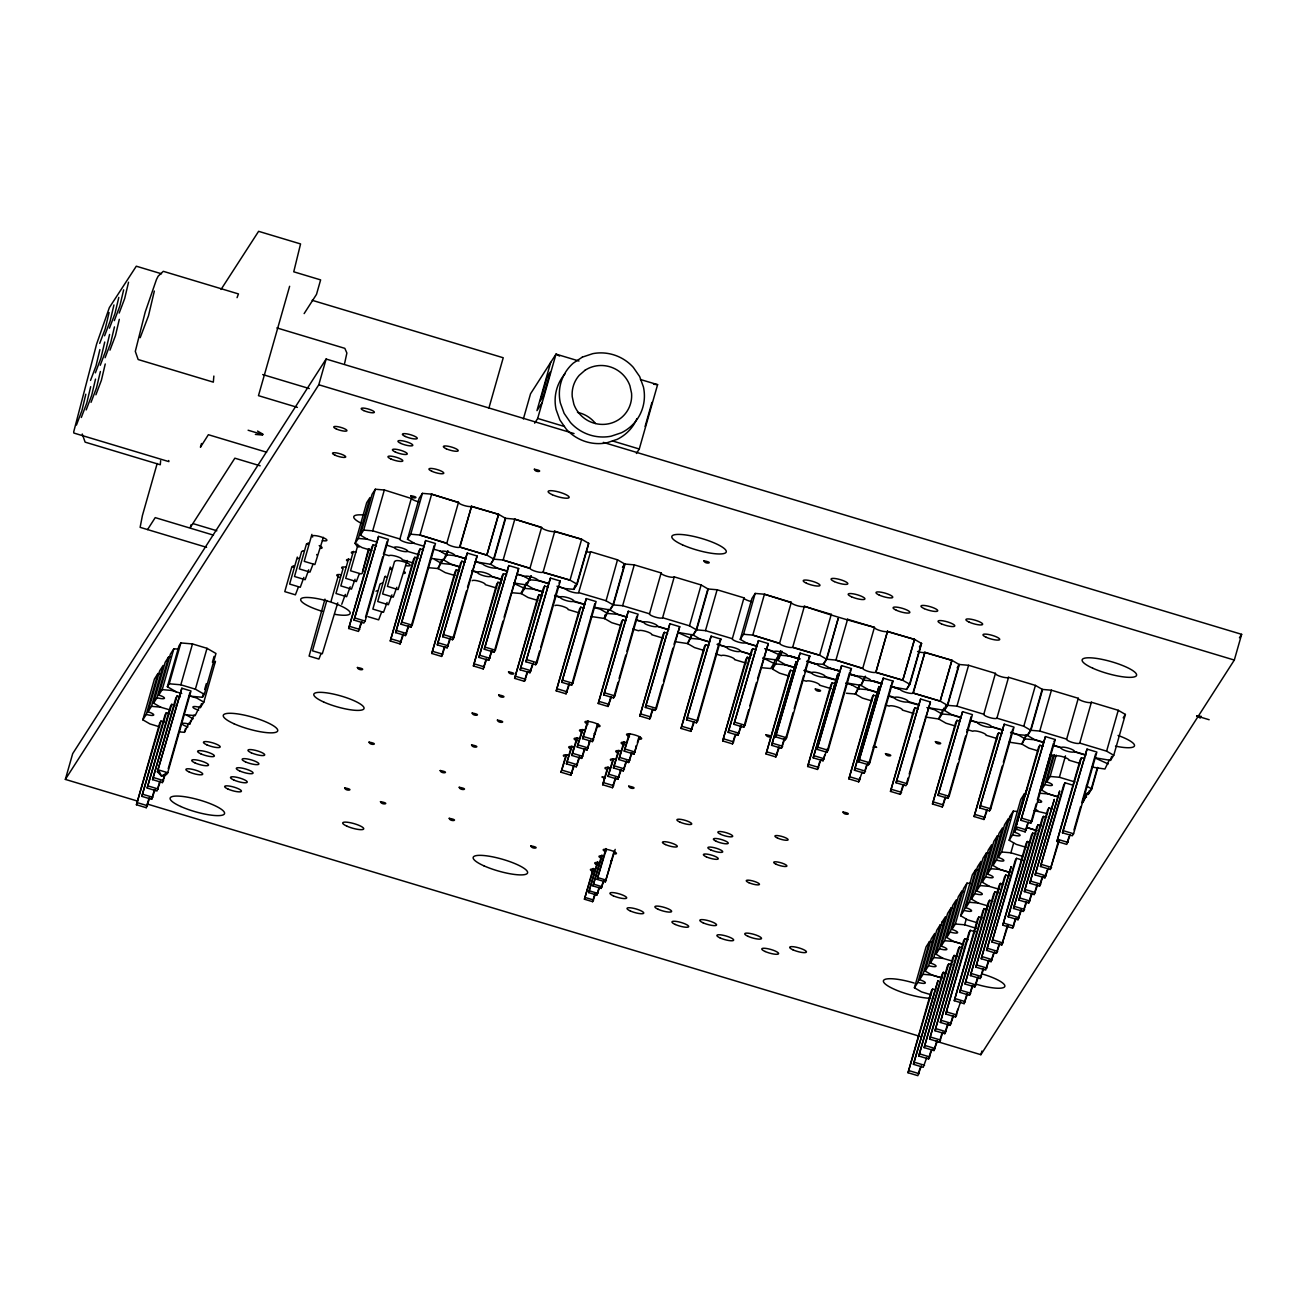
<?xml version="1.0" encoding="UTF-8"?>
<svg xmlns="http://www.w3.org/2000/svg" width="1307" height="1307" viewBox="0 0 1307 1307"><rect width="100%" height="100%" fill="white"/><g stroke="black" fill="none" stroke-linecap="round" stroke-linejoin="round"><path stroke-width="1.5" d="M160.63 460.701L160.287 464.753L85.118 442.142L82.259 434.006M213.858 376.057L213.335 382.15L138.166 359.539L135.307 351.387L145.208 312.079L156.464 279.518L158.147 276.185L163.293 271.317L238.462 293.928L237.057 297.653M337.761 602.87L322.306 653.761L312.487 650.804L326.832 600.452M344.64 363.33L346.878 353.037L344.836 348.348L276.855 327.91M362.137 573.479L368.525 548.679M137.578 801.109L65.35 779.397L72.686 753.649L326.129 359.033L574.051 433.581M157.183 463.495L142.398 515.595L140.127 527.342L206.571 547.323M201.49 443.514L200.428 447.255L208.368 434.708L266.612 452.222M191.116 524.63L190.283 527.571L234.852 458.185L260.142 465.798M159.65 726.855L149.946 723.931L142.822 719.814L154.455 678.97L157.935 673.546A6.862 1.503 15.9 0 0 159.666 674.004M142.822 719.814L146.302 714.406L157.935 673.546M148.001 711.76L159.634 670.899L163.114 665.475L151.481 706.335L148.001 711.76A6.862 1.503 15.9 0 1 153.703 715.043A6.862 1.503 15.9 0 1 146.302 714.406M170.433 710.06L160.679 707.218L153.556 703.101L165.188 662.257L168.668 656.833A6.862 1.503 15.9 0 0 170.4 657.29M153.556 703.101L157.036 697.693L168.668 656.833M157.036 697.693A6.862 1.503 15.9 0 0 164.437 698.33A6.862 1.503 15.9 0 0 158.735 695.046L170.367 654.186L173.847 648.762L177.556 649.089M158.735 695.046L162.215 689.622L173.847 648.762M176.298 691.877L167.361 686.714L178.994 645.87L180.872 642.93L192.488 643.943L207.012 648.321L215.965 653.484L204.317 694.344L202.438 697.268L190.822 696.255M167.361 686.714L169.24 683.79L180.872 642.93M149.75 797.956L146.253 807.71L136.434 804.753L159.699 723.049L160.973 721.056L164.257 722.052M136.434 804.753L160.973 721.056M155.141 789.559L151.645 799.312L141.826 796.355L165.09 714.651L166.365 712.674L169.649 713.655M141.826 796.355L166.365 712.674M289.631 286.282L258.476 395.662L297.392 407.376M160.483 781.243L156.987 790.996L147.168 788.039L170.433 706.335L171.707 704.342L174.991 705.339M147.168 788.039L171.707 704.342M165.875 772.845L162.378 782.599L152.56 779.642L175.824 697.938L177.099 695.961L180.382 696.941M152.56 779.642L177.099 695.961M169.24 683.79L180.84 684.803L192.488 643.943M146.253 807.71L149.031 797.989M157.395 771.784L181.853 688.234L191.002 690.978L167.737 772.698L166.544 774.545L161.464 776.048L157.395 771.784L181.853 688.234M151.645 799.312L154.422 789.591M157.543 789.052L159.764 781.276M162.378 782.599L164.6 774.822M168.211 768.712L189.825 692.824M204.317 694.344L195.38 689.181L207.012 648.321M178.879 731.855L184.434 732.328L185.545 728.44M184.434 732.328L189.025 723.016M187.914 726.921A6.862 1.503 15.9 0 1 182.212 723.621A6.862 1.503 15.9 0 1 189.613 724.274L190.724 720.386M189.613 724.274L194.204 714.962M185.904 714.815L195.168 715.615L199.759 706.303M202.438 697.268L203.549 693.38M204.66 689.492L206.31 683.659M212.42 662.257L214.07 656.408M198.648 710.207A6.862 1.503 15.9 0 1 192.946 706.907A6.862 1.503 15.9 0 1 200.347 707.561L201.458 703.672M200.347 707.561L203.827 702.137L215.459 661.277L213.727 663.989M65.35 779.397L318.794 384.764L326.129 359.033M291.902 566.585L284.779 591.63L295.415 594.832L298.453 586.908M297.326 557.076L289.631 584.066L300.283 587.268L303.861 577.416M301.639 551.44L294.5 576.501L305.152 579.704L308.713 569.836M306.491 543.875L299.352 568.921L310.004 572.123L313.026 564.199M311.899 534.367L304.221 561.357L314.873 564.559L323.384 537.357M324.969 599.112L309.089 656.098L318.908 659.055L321.081 653.533M331.112 601.057L338.252 575.995M343.104 568.431L335.964 593.492L346.616 596.695L350.194 586.827M348.528 558.939L340.833 585.912L351.485 589.114L355.063 579.262M355.047 543.532L366.679 502.672L369.946 497.575L358.314 538.435L355.047 543.532L362.17 547.649L371.776 550.525M353.38 551.358L345.702 578.347L356.354 581.55L359.376 573.61M377.168 542.127L367.512 539.334L360.405 535.167L372.054 494.324L375.321 489.226L384.568 490.043L411.444 498.522A6.862 1.503 15.9 0 0 418.877 501.872M357.693 545.722L350.554 570.783L361.206 573.985M345.342 594.407L341.764 604.259M360.405 535.167L363.689 530.087L375.321 489.226M362.594 571.829L369.178 548.695M361.974 621.658L358.494 631.428L348.659 628.471L371.94 546.751L373.214 544.774L376.481 545.754M348.659 628.471L373.214 544.774M354.034 620.106L378.573 536.409L388.408 539.366L365.127 621.086L363.852 623.063L354.034 620.106L378.573 536.409M359.049 629.484L360.699 623.635M365.519 617.231L382.706 556.913M383.801 553.024L387.133 541.359M379.994 584.033L372.854 609.095L383.506 612.297L387.084 602.445M384.862 576.469L377.723 601.53L388.375 604.733L391.953 594.865M390.27 566.977L382.592 593.95L393.227 597.152L396.805 587.3M394.583 561.324L387.444 586.386L398.096 589.588L407.163 560.458M381.677 611.937L378.654 619.861L368.002 616.659M414.629 543.418L407.49 539.301L419.122 498.441L422.406 493.36L431.653 494.16L458.528 502.656A6.862 1.503 15.9 0 0 464.23 505.531A6.862 1.503 15.9 0 0 471.19 506.463L498.506 514.272L505.629 518.389L493.997 559.233L490.648 564.314L475.715 561.781M407.49 539.301L410.757 534.204L422.406 493.36M458.528 502.247L446.831 543.189L419.955 535.102L431.653 494.16M403.602 634.173L400.105 643.943L390.27 640.985L413.551 559.265L414.825 557.288L418.093 558.269M390.27 640.985L414.825 557.288M408.96 625.808L405.464 635.578L395.645 632.621L418.91 550.917L420.184 548.924L423.468 549.92M395.645 632.621L420.184 548.924M401.102 624.24L425.657 540.543L435.492 543.5L412.211 625.203L410.937 627.197L401.102 624.24L425.657 540.543M400.105 643.943L402.883 634.205M405.464 635.578L408.241 625.857M410.937 627.197L434.218 545.476M454.885 575.521L445.295 572.646L437.878 568.431L442.256 559.461M429.023 567.744L438.27 568.561L442.534 559.543M460.276 567.124L450.637 564.33L441.439 563.431L442.648 559.576M443.416 560.18L447.631 551.097M446.52 554.985L448.056 550.966M488.9 408.078L503.228 357.759L312.161 300.3M487.054 555.23L459.933 547.127L471.566 506.266L459.541 547.323A6.862 1.503 15.9 0 1 452.581 546.391A6.862 1.503 15.9 0 1 446.88 543.516L420.021 535.02L410.757 534.204M445.099 646.655L441.603 656.424L431.784 653.467L455.048 571.747L456.323 569.77L459.607 570.751M431.784 653.467L456.323 569.77M450.605 638.077L447.125 647.831L437.29 644.89L460.57 563.17L461.845 561.193L465.112 562.173M437.29 644.89L461.845 561.193M442.714 636.754L467.269 553.057L477.104 556.014L453.823 637.718L452.549 639.711L442.714 636.754L467.269 553.057M441.603 656.424L444.38 646.687M447.125 647.831L449.886 638.11M452.549 639.711L466.403 591.074M467.514 587.17L477.104 556.014M523.372 418.959L530.544 393.783L556.014 354.115L578.985 361.026M486.808 555.214L498.686 514.37M493.997 559.233L486.858 555.116L498.506 514.272M490.501 564.314L493.605 559.118L505.237 518.258L514.811 519.173L541.686 527.669A6.862 1.503 15.9 0 0 547.388 530.544A6.862 1.503 15.9 0 0 554.348 531.475L581.664 539.268L588.787 543.385L577.155 584.245L573.887 589.343L564.624 588.526L556.962 586.222M550.704 362.382L536.965 410.627L542.274 402.36M534.661 423.174L537.683 418.452L556.014 354.115L559.543 356.043M514.566 519.157L541.621 527.342L529.988 568.202L503.113 560.115L514.811 519.173M486.71 659.169L483.231 668.923L473.395 665.982L496.676 584.262L497.934 582.285L501.218 583.265M473.395 665.982L497.934 582.285M492.216 650.592L488.736 660.345L478.901 657.388L502.182 575.684L503.456 573.708L506.724 574.688M478.901 657.388L503.456 573.708M484.276 649.252L508.815 565.555L518.65 568.512L495.369 650.216L494.095 652.193L484.276 649.252L508.815 565.555M483.231 668.923L485.992 659.202M488.736 660.345L491.497 650.625M494.095 652.193L502.966 621.07M504.077 617.182L518.65 568.512M537.732 600.436L528.126 597.544L521.003 593.427L525.381 584.458M512.132 592.741L521.395 593.558L524.662 588.46L526.329 582.628M543.238 591.859L533.632 588.967L526.509 584.85L530.887 575.881M513.814 583.004L526.901 584.981L531.279 575.995M570.211 580.243L543.091 572.139L554.789 531.197M527.93 671.553L524.45 681.323L514.615 678.366L537.896 596.662L539.17 594.669L542.438 595.665M514.615 678.366L539.17 594.669M533.436 662.976L529.956 672.746L520.121 669.788L543.402 588.085L544.676 586.091L547.943 587.088M520.121 669.788L544.676 586.091M525.888 661.75L550.427 578.07L560.262 581.027L536.981 662.731L535.707 664.708L525.888 661.75L550.427 578.07M524.45 681.323L527.211 671.602M529.956 672.746L532.178 664.969M535.707 664.708L539.595 651.098M540.706 647.21L557.877 586.892M577.155 584.245L570.015 580.128L581.664 539.268L554.74 531.23M573.887 589.343L574.998 585.438M573.659 589.31L576.763 584.131L588.624 543.287M558.171 586.435L565.898 589.065A6.862 1.503 15.9 0 0 571.6 591.94A6.862 1.503 15.9 0 0 578.56 592.872L590.65 551.734L617.508 559.821L624.648 563.938L613.016 604.798L609.732 609.879L594.734 607.347M569.542 684.067L566.062 693.837L556.227 690.88L579.507 609.176L580.782 607.183L584.049 608.18M556.227 690.88L580.782 607.183M561.732 682.303L586.288 598.606L596.123 601.563L572.842 683.283L571.567 685.26L561.732 682.303L586.288 598.606M566.062 693.837L568.823 684.116M645.086 426.523L651.948 402.393M571.567 685.26L594.848 603.556M636.395 453.48L639.27 449.004L657.601 384.65L640.43 379.504M617.508 559.821L606.072 600.795M591.14 616.496L604.226 618.456L605.337 614.568M621.331 625.579L611.741 622.687L604.602 618.57L605.713 614.682M574.361 765.428L570.865 775.198L561.03 772.241L566.029 754.727M561.03 772.241L566.748 754.694M604.226 618.456L608.605 609.487M604.602 618.57L608.98 609.585M579.753 757.031L576.256 766.801L566.421 763.843L571.42 746.33M566.421 763.843L572.139 746.297M626.837 617.002L617.247 614.11L610.108 609.993L613.391 604.912L625.024 564.052L634.271 564.853L661.146 572.94A6.862 1.503 15.9 0 0 666.848 576.24A6.862 1.503 15.9 0 0 674.249 576.877L701.124 584.964L708.247 589.081L696.615 629.941L693.347 635.022L678.333 632.49M585.144 748.633L581.648 758.403L571.812 755.446L576.812 737.932M571.812 755.446L577.531 737.9M590.535 740.236L587.039 750.006L577.22 747.049L582.203 729.535M577.22 747.049L582.922 729.502M570.865 775.198L573.642 765.461M598.149 724.062L592.43 741.608L582.612 738.651L587.595 721.137M582.612 738.651L588.313 721.105M576.256 766.801L579.034 757.063M613.391 604.912L622.638 605.713L634.271 564.853M581.648 758.403L584.425 748.666M611.545 696.696L608.049 706.466L598.214 703.509L621.495 621.805L622.769 619.812L626.053 620.809M598.214 703.509L622.769 619.812M587.039 750.006L589.261 742.213M603.736 694.932L628.275 611.235L638.11 614.192L614.829 695.912L613.555 697.889L603.736 694.932L628.275 611.235M592.43 741.608L597.43 724.094M608.049 706.466L610.826 696.745M613.555 697.889L617.999 682.319M619.093 678.431L625.759 655.085M626.854 651.196L636.836 616.185M696.615 629.941L689.475 625.824L662.616 617.737A6.862 1.503 15.9 0 1 655.215 617.084A6.862 1.503 15.9 0 1 649.514 613.8L661.146 572.94M615.973 777.943L612.477 787.713L602.658 784.755L607.641 767.242M602.658 784.755L608.359 767.209M621.364 769.545L617.868 779.315L608.049 776.358L613.032 758.844M608.049 776.358L613.751 758.812M626.756 761.148L623.259 770.918L613.44 767.961L618.423 750.447M613.44 767.961L619.142 750.414M632.147 752.75L628.651 762.52L618.832 759.563L623.815 742.049M618.832 759.563L624.534 742.017M612.477 787.713L615.254 777.975M639.76 736.576L634.042 754.123L624.223 751.166L629.206 733.652M662.616 617.737L674.249 576.877M624.223 751.166L629.925 733.619M617.868 779.315L620.645 769.578M595.322 894.249L592.61 901.683L584.425 899.216L593.198 868.403M584.425 899.216L593.705 868.681M623.259 770.918L626.037 761.18M599.57 887.633L596.858 895.066L588.673 892.599L597.446 861.803M588.673 892.599L597.952 862.065M653.157 709.211L649.661 718.981L639.842 716.024L663.106 634.32L664.381 632.327L667.665 633.323M639.842 716.024L664.381 632.327M603.85 880.967L601.138 888.401L592.953 885.934L601.726 855.137M592.953 885.934L602.233 855.415M628.651 762.52L631.428 752.783M645.348 707.446L669.887 623.749L679.722 626.707L656.441 708.427L655.166 710.404L645.348 707.446L669.887 623.749M615.189 849.387L605.353 881.849L597.152 879.382L605.925 848.57M597.152 879.382L606.448 848.847M634.042 754.123L636.264 746.346M637.375 742.441L639.041 736.609M592.61 901.683L594.799 893.972M596.858 895.066L599.047 887.371M601.138 888.401L602.788 882.633M649.661 718.981L652.438 709.26M605.353 881.849L614.127 851.037M655.166 710.404L662.371 685.113M663.482 681.225L672.909 648.141M674.02 644.253L679.722 626.707M689.475 625.824L701.124 584.964M704.163 650.494L694.572 647.602L687.449 643.485L691.811 634.499M674.739 641.639L687.841 643.599L692.22 634.614M709.685 641.9L700.078 639.025L692.955 634.908L696.223 629.811L707.855 588.967L717.118 589.767L743.977 597.854A6.862 1.503 15.9 0 0 751.411 601.612M696.223 629.811L705.47 630.628L717.118 589.767M694.376 721.611L690.88 731.381L681.061 728.424L704.326 646.704L705.6 644.727L708.884 645.707M681.061 728.424L705.6 644.727M686.567 719.847L711.122 636.15L720.941 639.107L697.677 720.811L696.402 722.804L686.567 719.847L711.122 636.15M690.88 731.381L693.658 721.644M696.402 722.804L719.111 643.028M756.965 646.115L745.447 642.652A6.862 1.503 15.9 0 1 738.047 641.998A6.862 1.503 15.9 0 1 732.345 638.698L743.977 597.854M756.998 646.377L747.408 643.485L740.268 639.368L751.917 598.508L755.185 593.427L764.432 594.228L791.307 602.723A6.862 1.503 15.9 0 0 797.009 605.615A6.862 1.503 15.9 0 0 803.968 606.53L804.409 606.252C827.935 614.339 850.416 620.972 874.465 627.327L874.481 627.736A6.862 1.503 15.9 0 0 880.166 630.611A6.862 1.503 15.9 0 0 887.126 631.542L914.443 639.352L921.582 643.469L909.933 684.313L906.666 689.41L891.652 686.861M740.268 639.368L743.552 634.287L755.185 593.427M735.988 734.126L732.492 743.895L722.673 740.938L745.938 659.218L747.212 657.241L750.496 658.222M743.552 634.287L752.799 635.088L764.432 594.228L791.307 602.364M722.673 740.938L747.212 657.241M741.494 725.548L738.014 735.318L728.179 732.361L751.46 650.641L752.734 648.664L756.001 649.644M728.179 732.361L752.734 648.664M733.897 724.307L758.436 640.61L768.271 643.567L744.99 725.287L743.716 727.264L733.897 724.307L758.436 640.61M732.492 743.895L734.714 736.102M738.014 735.318L740.775 725.581M743.716 727.264L748.715 709.75M749.81 705.862L756.459 682.515M757.57 678.627L768.271 643.567M791.307 602.315L779.609 643.256L752.554 635.071M789.15 676.046L779.544 673.154L772.421 669.037L775.198 659.316M772.421 669.037L775.688 663.94L777.91 656.163M762.978 658.156L776.178 659.937L780.557 650.951M794.705 667.387L785.099 664.495L777.975 660.394L780.753 650.657M777.975 660.394L782.354 651.409M779.348 747.163L775.868 756.933L766.033 753.976L789.314 672.255L790.588 670.279L793.855 671.259M766.033 753.976L790.588 670.279M771.587 745.317L796.143 661.636L771.587 745.317L781.423 748.274L784.903 738.52M775.508 736.821L800.047 653.124L809.883 656.081L786.602 737.802L785.327 739.778L775.508 736.821L800.047 653.124M775.868 756.933L778.629 747.196M781.423 748.274L784.184 738.553M785.327 739.778L793.088 712.544M794.199 708.655L803.625 675.572M804.736 671.684L808.053 660.019M752.799 635.088L779.675 643.583A6.862 1.503 15.9 0 0 785.376 646.459A6.862 1.503 15.9 0 0 792.336 647.39L819.587 655.281L831.285 614.339M840.172 671.39L830.566 668.498L823.116 664.283L826.383 659.185L838.244 618.358L826.776 659.316L823.443 664.381L814.245 663.597L806.582 661.277M847.344 619.224L874.416 627.409L862.767 668.269L835.908 660.182L847.606 619.24M820.976 759.677L817.479 769.447L807.644 766.49L830.925 684.77L832.2 682.793L835.467 683.773M807.644 766.49L832.2 682.793M813.199 757.831L837.754 674.151L813.199 757.831L823.034 760.788L827.086 749.074M817.055 749.319L841.61 665.622L851.429 668.58L828.164 750.283L826.89 752.277L817.055 749.319L841.61 665.622M817.479 769.447L819.701 761.654M823.034 760.788L824.701 754.956M826.89 752.277L849.599 672.501M871.981 700.944L862.391 698.069L855.252 693.952L859.63 684.966M846.397 693.249L855.644 694.066L860.022 685.08M877.536 692.302L867.946 689.41L860.807 685.293L865.185 676.307M846.201 682.875L861.199 685.407L865.577 676.438M875.886 672.206L887.518 631.297L875.886 672.206L903.006 680.31M862.195 772.078L858.699 781.847L848.864 778.89L872.145 697.17L873.419 695.193L876.703 696.174M848.864 778.89L873.419 695.193M854.419 770.231L878.974 686.534L854.419 770.231L864.254 773.189L867.75 763.419M858.666 761.834L883.222 678.137L893.04 681.094L869.776 762.798L868.502 764.791L858.666 761.834L883.222 678.137M858.699 781.847L859.81 777.943M864.254 773.189L866.476 765.412M868.502 764.791L891.227 685.015M914.639 639.45L902.745 680.293L909.933 684.313M914.443 639.352L902.81 680.195L875.494 672.402A6.862 1.503 15.9 0 1 868.534 671.471A6.862 1.503 15.9 0 1 862.832 668.596L835.957 660.1L826.383 659.185M906.454 689.393L909.541 684.198L921.402 643.354M940.37 701.222L913.25 693.135L924.899 652.275L912.874 693.314A6.862 1.503 15.9 0 1 905.914 692.383A6.862 1.503 15.9 0 1 900.213 689.508L890.606 686.208M903.807 784.592L900.311 794.362L890.475 791.405L913.756 709.685L915.031 707.708L918.315 708.688M890.475 791.405L915.031 707.708M896.047 782.746L920.585 699.049L930.421 702.006L907.14 783.726L905.865 785.703L896.047 782.746L920.585 699.049M900.311 794.362L903.088 784.625M906.421 783.759L908.087 777.926M909.198 774.038L918.609 740.955M919.72 737.066L930.421 702.006M940.125 701.206L952.002 660.378M929.032 707.79L944.046 710.322L947.314 705.241L940.174 701.124L951.823 660.264L924.506 652.454A6.862 1.503 15.9 0 1 917.547 651.54M925.389 717.004L938.491 718.981L942.87 709.995M955.58 726.088L945.99 723.212L938.867 719.095L942.135 713.998L943.785 708.165M961.135 717.445L951.545 714.553L944.422 710.436L946.072 704.604M947.314 705.241L958.946 664.381L951.823 660.264M944.422 710.436L947.689 705.339L959.322 664.495L968.585 665.296L995.444 673.383A6.862 1.503 15.9 0 0 1001.146 676.667A6.862 1.503 15.9 0 0 1008.547 677.32L1035.422 685.407L1042.561 689.524L1030.913 730.368L1027.645 735.465L1018.398 734.648L1010.719 732.345M947.689 705.339L956.936 706.156L968.585 665.296M945.794 797.221L942.298 806.974L932.479 804.017L955.744 722.314L957.018 720.337L960.302 721.317M932.479 804.017L957.018 720.337M938.034 795.375L962.573 711.678L972.408 714.635L949.127 796.339L947.853 798.332L938.034 795.375L962.573 711.678M942.298 806.974L945.075 797.254M947.853 798.332L957.835 763.304M958.946 759.416L965.595 736.07M966.706 732.181L971.134 716.612M1030.913 730.368L1023.789 726.251L996.914 718.18A6.862 1.503 15.9 0 1 989.513 717.527A6.862 1.503 15.9 0 1 983.812 714.243L995.444 673.383M931.254 994.807L921.549 991.899L914.41 987.782L926.042 946.922L929.538 941.497A6.862 1.503 15.9 0 0 931.254 941.971M914.41 987.782L917.89 982.358L929.538 941.497M919.589 979.711L931.238 938.851L934.717 933.443L923.069 974.287L919.589 979.711A6.862 1.503 15.9 0 1 925.291 983.011A6.862 1.503 15.9 0 1 917.89 982.358M996.914 718.18L1008.547 677.32M923.069 974.287L932.332 975.104L942.037 978.028L932.283 975.185L925.144 971.068L936.776 930.208L940.272 924.784A6.862 1.503 15.9 0 0 941.988 925.258M925.144 971.068L928.624 965.644L940.272 924.784M930.323 962.998L941.971 922.138L945.451 916.73L933.802 957.574L930.323 962.998A6.862 1.503 15.9 0 1 936.024 966.298A6.862 1.503 15.9 0 1 928.624 965.644M987.406 809.736L983.926 819.489L974.091 816.532L997.372 734.828L998.646 732.851L1001.914 733.831M974.091 816.532L998.646 732.851M952.819 961.233L943.066 958.39L935.975 954.192L947.624 913.348L951.104 907.924A6.862 1.503 15.9 0 0 952.819 908.381M935.975 954.192L939.455 948.768L951.104 907.924M979.646 807.889L1004.201 724.192L1014.02 727.149L990.755 808.853L989.481 810.846L979.646 807.889L1004.201 724.192M941.154 946.137L952.803 905.277L956.283 899.853L944.634 940.713L941.154 946.137A6.862 1.503 15.9 0 1 946.856 949.421A6.862 1.503 15.9 0 1 939.455 948.768M921.353 1065.908L917.857 1075.677L908.022 1072.72L931.303 991L932.577 989.023L935.845 990.003M944.634 940.713L953.898 941.514L963.602 944.438L953.849 941.595L946.709 937.478L958.358 896.635L961.838 891.211A6.862 1.503 15.9 0 0 963.553 891.668M908.022 1072.72L932.577 989.023M946.709 937.478L950.189 932.054L961.838 891.211M913.413 1064.323L937.969 980.626L913.413 1064.323L923.248 1067.28L926.745 1057.51M950.189 932.054A6.862 1.503 15.9 0 0 957.606 932.708A6.862 1.503 15.9 0 0 951.888 929.424L963.537 888.564L967.017 883.14L970.709 883.467M983.926 819.489L986.687 809.768M951.888 929.424L955.368 924L967.017 883.14M932.087 1049.194L928.591 1058.964L918.756 1056.007L942.037 974.287L943.311 972.31L946.578 973.29M918.756 1056.007L943.311 972.31M989.481 810.846L1002.224 766.098M1003.335 762.21L1012.745 729.126M977.489 922.807L967.784 919.883L960.661 915.766L972.294 874.906L975.79 869.482A6.862 1.503 15.9 0 0 977.505 869.956M937.478 1040.797L933.982 1050.567L924.147 1047.61L947.428 965.889L948.702 963.913L951.986 964.893M924.147 1047.61L948.702 963.913M960.661 915.766L964.141 910.342L975.79 869.482M918.413 1073.733L920.079 1067.884M965.84 907.695L977.473 866.851L980.969 861.427L969.32 902.271L965.84 907.695A6.862 1.503 15.9 0 1 971.542 910.995A6.862 1.503 15.9 0 1 964.141 910.342M942.919 1032.318L939.423 1042.087L929.587 1039.13L952.868 957.427L954.143 955.433L957.427 956.43M929.587 1039.13L954.143 955.433M988.288 906.012L978.535 903.17L971.395 899.053L983.027 858.193L986.524 852.768A6.862 1.503 15.9 0 0 988.239 853.242M955.368 924L964.631 924.801L966.298 918.968M948.31 1023.92L944.814 1033.69L934.979 1030.733L958.26 949.029L959.534 947.036L962.818 948.032M934.979 1030.733L959.534 947.036M971.395 899.053L974.875 893.629L986.524 852.768M928.591 1058.964L930.813 1051.171M976.574 890.982L988.223 850.138L991.703 844.714L980.054 885.558L976.574 890.982A6.862 1.503 15.9 0 1 982.276 894.282A6.862 1.503 15.9 0 1 974.875 893.629M1023.789 726.251L1035.422 685.407M953.653 1015.604L950.156 1025.374L940.321 1022.417L963.602 940.713L964.876 938.72L968.16 939.717M940.321 1022.417L964.876 938.72M933.982 1050.567L936.76 1040.829M989.366 886.293L982.227 882.176L993.875 841.332L997.355 835.908A6.862 1.503 15.9 0 0 999.071 836.366M960.71 1001.374L955.548 1016.977L945.713 1014.02L968.993 932.316L970.268 930.323L975.185 931.809M945.713 1014.02L970.268 930.323M982.227 882.176L985.707 876.768L997.355 835.908M1038.428 751.002L1028.821 748.11L1021.698 743.993L1026.077 735.024M1009.004 742.147L1022.09 744.124L1026.469 735.138M939.423 1042.087L942.2 1032.367M987.406 874.122L999.054 833.262L1002.534 827.837L990.886 868.698L987.406 874.122A6.862 1.503 15.9 0 1 993.108 877.405A6.862 1.503 15.9 0 1 985.707 876.768M1043.983 742.343L1034.376 739.468L1027.253 735.351L1030.52 730.254L1042.153 689.393L1051.416 690.21L1078.275 698.297A6.862 1.503 15.9 0 0 1083.993 701.581A6.862 1.503 15.9 0 0 1091.394 702.235L1118.253 710.305L1125.392 714.423L1113.744 755.283L1110.476 760.38L1095.478 757.831M944.814 1033.69L947.591 1023.969M967.605 993.892L964.109 1003.662L954.273 1000.705L977.554 918.984L978.829 917.008L982.096 917.988M990.886 868.698L1000.149 869.514L1009.854 872.423L1000.1 869.58L992.961 865.463L1004.609 824.619L1008.089 819.195A6.862 1.503 15.9 0 0 1009.805 819.652M954.273 1000.705L978.829 917.008M992.961 865.463L996.44 860.055L1008.089 819.195M950.156 1025.374L952.934 1015.653M972.996 985.494L969.5 995.264L959.665 992.307L982.946 910.587L984.22 908.61L987.488 909.59M996.44 860.055A6.862 1.503 15.9 0 0 1003.841 860.692A6.862 1.503 15.9 0 0 998.14 857.408L1009.788 816.548L1013.268 811.124L1016.96 811.451M959.665 992.307L984.22 908.61M998.14 857.408L1001.619 851.984L1013.268 811.124M955.548 1016.977L957.77 1009.2M978.339 977.179L974.842 986.948L965.007 983.991L988.288 902.271L989.562 900.294L992.83 901.275M965.007 983.991L989.562 900.294M1030.52 730.254L1039.768 731.07L1051.416 690.21M983.73 968.781L980.234 978.551L970.398 975.594L993.679 893.874L994.954 891.897L998.238 892.877M1025.995 847.279L1016.291 844.371L1009.167 840.254L1020.8 799.394L1024.28 793.97A6.862 1.503 15.9 0 0 1026.011 794.444M970.398 975.594L994.954 891.897M964.109 1003.662L966.87 993.924M1009.167 840.254L1012.647 834.83L1024.28 793.97M989.17 960.318L985.674 970.072L975.839 967.115L999.12 885.411L1000.394 883.418L1003.678 884.414M1012.647 834.83A6.862 1.503 15.9 0 0 1020.048 835.467A6.862 1.503 15.9 0 0 1014.346 832.183L1025.979 791.323L1027.727 788.611M1028.625 822.119L1025.145 831.889L1015.31 828.932L1038.591 747.228L1039.866 745.235L1043.133 746.232M975.839 967.115L1000.394 883.418M1015.31 828.932L1039.866 745.235M969.5 995.264L972.277 985.527M1001.619 851.984L1010.883 852.801L1013.644 843.064M994.562 951.921L991.065 961.674L981.23 958.717L1004.511 877.013L1005.786 875.037L1009.069 876.017M1020.865 820.29L1045.42 736.593L1055.239 739.55L1031.975 821.253L1030.7 823.247L1020.865 820.29L1045.42 736.593M981.23 958.717L1005.786 875.037M974.842 986.948L977.62 977.211M986.573 950.401L1011.128 866.704L986.573 950.401L996.408 953.358L999.904 943.605M980.234 978.551L983.011 968.814M1008.056 925.47L1001.799 944.961L991.964 942.004L1015.245 860.3L1016.519 858.323L1023.071 860.284M991.964 942.004L1016.519 858.323M986.23 968.128L988.451 960.351M1025.145 831.889L1027.351 824.113M991.065 961.674L993.287 953.898M1030.7 823.247L1036.239 803.789M1037.35 799.9L1053.426 743.471M1039.947 791.225L1049.929 756.214M1016.094 918.38L1012.615 928.133L1002.779 925.176L1026.06 843.472L1027.335 841.496L1030.602 842.476M1058.294 796.992L1048.59 794.068L1041.467 789.951L1051.449 754.94M1002.779 925.176L1027.335 841.496M996.408 953.358L998.63 945.582M1041.467 789.951L1044.947 784.527L1053.262 755.348M1021.486 909.982L1018.006 919.752L1008.171 916.795L1031.452 835.075L1032.726 833.098L1035.994 834.078M1044.947 784.527A6.862 1.503 15.9 0 0 1052.347 785.18A6.862 1.503 15.9 0 0 1046.646 781.88L1054.406 754.645M1008.171 916.795L1032.726 833.098M1001.799 944.961L1007.338 925.503M1046.646 781.88L1050.125 776.472L1056.219 755.07M1026.828 901.667L1023.348 911.42L1013.513 908.463L1036.794 826.759L1038.068 824.782L1041.336 825.763M1013.513 908.463L1038.068 824.782M1032.22 893.269L1028.74 903.023L1018.905 900.082L1042.185 818.362L1043.46 816.385L1046.727 817.365M1018.905 900.082L1043.46 816.385M1012.615 928.133L1015.376 918.413M1113.744 755.283L1106.621 751.166L1079.745 743.095A6.862 1.503 15.9 0 1 1072.344 742.441A6.862 1.503 15.9 0 1 1066.643 739.141L1078.275 698.297M1037.66 884.79L1034.18 894.56L1024.345 891.603L1047.626 809.899L1048.9 807.906L1052.168 808.886M1024.345 891.603L1048.9 807.906M1018.006 919.752L1020.767 910.015M1050.125 776.472L1059.389 777.273L1065.483 755.871M935.975 1041.189L980.871 1054.7L981.916 1051.024M1029.736 883.205L1054.292 799.508L1029.736 883.205L1039.571 886.162L1043.051 876.393M1023.348 911.42L1026.109 901.699M1035.079 874.889L1059.634 791.192L1035.079 874.889L1044.914 877.847L1048.394 868.077M1028.74 903.023L1031.501 893.302M1059.34 840.221L1050.305 869.449L1040.47 866.492L1063.751 784.788L1065.025 782.795L1073.21 785.262M1040.47 866.492L1065.025 782.795M1034.18 894.56L1036.941 884.823M1079.745 743.095L1091.394 702.235M1039.571 886.162L1041.777 878.386M1044.914 877.847L1047.119 870.07M1070.253 834.634L1066.757 844.404L1056.922 841.447L1080.203 759.743L1081.477 757.75L1084.745 758.746M1056.922 841.447L1081.477 757.75M1050.305 869.449L1058.621 840.27M1062.477 832.804L1087.032 749.107L1096.867 752.064L1073.586 833.768L1072.312 835.761L1062.477 832.804L1087.032 749.107M1067.313 842.46L1068.979 836.627M1073.978 829.912L1080.628 806.566M1081.739 802.678L1095.593 754.041M1087.669 793.153L1082.833 802.449L1087.228 793.022M1084.875 793.594A6.862 1.503 15.9 0 1 1086.542 793.937L1088.257 794.395L1089.368 790.506M1088.028 794.346L1091.296 788.84L1097.39 767.438M1088.257 794.395L1091.737 788.987L1097.831 767.585M1106.621 751.166L1118.253 710.305M1091.835 767.062L1104.921 769.022L1109.3 760.037M1110.476 760.38L1111.587 756.492M980.871 1054.7L1234.314 660.068L1241.65 634.336L603.328 442.387M221.046 289.435L258.606 231.323L300.561 243.935L293.748 271.807L320.623 279.894L316.506 294.369L304.139 313.598M558.988 583.004L560.262 581.027M622.459 567.336L624.648 563.938M622.851 567.45L625.024 564.052M719.667 641.083L720.941 639.107M808.608 658.075L809.883 656.081M850.154 670.556L851.429 668.58M891.782 683.071L893.04 681.094M919.393 646.851L921.582 643.469M957.149 667.877L959.322 664.495M1053.965 741.526L1055.239 739.55M1014.346 832.183L1016.96 828.115M1123.203 717.821L1125.392 714.423M1239.444 637.767L1241.65 634.336M119.182 313.076L124.671 298.568L128.527 282.247M114.313 320.64L119.803 306.148L123.659 289.827M109.445 328.204L114.934 313.713L118.806 297.392M104.593 335.785L110.082 321.277L113.938 304.956M99.724 343.349L105.214 328.858L109.085 312.536M109.968 350.145L115.457 335.638L119.313 319.316M105.099 357.71L110.589 343.218L114.461 326.897M100.247 365.274L105.736 350.782L109.592 334.461M140.176 337.696L148.492 315.771L154.34 291.069M95.378 372.854L100.868 358.347L104.74 342.026M90.526 380.419L96.015 365.927L99.871 349.606M95.901 394.779L101.391 380.288L105.246 363.967M91.033 402.344L96.522 387.852L100.394 371.531M86.18 409.924L91.67 395.417L95.525 379.095M81.312 417.488L86.801 402.997L90.673 386.676M76.443 425.053L81.933 410.561L85.805 394.24M411.378 498.212L399.811 539.383A6.862 1.503 15.9 0 0 405.513 542.258A6.862 1.503 15.9 0 0 412.473 543.189L412.914 542.911M458.463 502.329L431.408 494.144M394.387 547.421L394.436 547.388A6.862 1.503 15.9 0 1 401.837 547.976A6.862 1.503 15.9 0 1 407.539 551.276L407.098 551.538A6.862 1.503 15.9 0 1 400.138 550.623A6.862 1.503 15.9 0 1 394.436 547.731L386.709 545.117M496.17 567.679L495.729 567.957A6.862 1.503 15.9 0 1 488.769 567.042A6.862 1.503 15.9 0 1 483.067 564.15L475.323 561.52M490.664 576.273L490.223 576.534A6.862 1.503 15.9 0 1 483.263 575.619A6.862 1.503 15.9 0 1 477.561 572.727L471.745 570.685M590.584 551.832L590.209 552.011A6.862 1.503 15.9 0 1 586.631 551.897M817.316 664.283L807.71 661.391M900.147 689.181L890.557 686.306M255.371 434.414L262.413 435.035L262.952 434.202L257.528 431.065M363.689 530.087L372.936 530.887L399.811 538.974M358.314 538.435L367.561 539.252M439.969 551.097L446.912 555.116M465.798 558.546L456.143 555.753L446.945 554.854L443.645 560.197L430.526 558.285M493.605 559.118L503.179 560.033L530.054 568.512A6.862 1.503 15.9 0 0 535.756 571.404A6.862 1.503 15.9 0 0 542.715 572.319L570.015 580.128M529.776 579.769L539.039 580.569L548.63 583.461M831.481 614.453L804.36 606.35L792.712 647.194L819.652 655.199L826.776 659.316M524.27 588.346L533.517 589.147M607.869 613.489L617.133 614.29L626.723 617.182M690.717 638.388L699.964 639.205L709.554 642.096M781.243 655.297L790.506 656.114L800.096 658.989L790.245 656.081M775.688 663.94L784.935 664.757M761.409 667.697L770.673 668.514L773.94 663.417L763.092 657.976M857.539 676.323L849.615 673.987M864.074 680.212L873.337 681.012L881.016 683.332L873.076 680.996M845.972 683.218L851.984 684.966M1200.283 718.066L1196.657 715.975L1201.362 716.383M858.519 688.854L867.783 689.671M942.135 713.998L951.382 714.815L960.972 717.69M1024.966 738.912L1034.213 739.713L1043.819 742.605M162.215 689.622L171.462 690.439L181.755 693.527M151.481 706.335L160.728 707.152M1039.392 793.186L1048.655 793.986L1058.343 796.911M1034.115 810.536L1047.561 813.706M980.054 885.558L989.317 886.375L999.071 889.217M969.32 902.271L978.584 903.088M933.802 957.574L943.066 958.39M653.565 384.242L657.601 384.65M873.092 747.049L876.638 747.359L873.909 745.791M605.435 777.257L601.906 776.946L604.635 778.515M161.513 273.784L136.304 266.203L109.363 307.602L96.636 343.97L73.682 431.947L73.895 433.058L168.913 461.632L168.717 460.521M537.683 418.452L564.395 426.474M612.477 440.933L639.27 449.004M318.794 384.764L1234.314 660.068M262.707 374.554L309.318 388.571M248.118 430.232L262.691 434.61M1196.657 715.975L1209.155 719.732M471.566 506.266L498.441 514.354M887.518 631.346L914.394 639.433M924.899 652.275L951.757 660.345M459.999 547.045L486.858 555.116M807.775 661.293L817.365 664.593A6.862 1.503 15.9 0 0 823.067 667.485A6.862 1.503 15.9 0 0 830.027 668.4L840.074 671.014M849.664 673.906L857.343 676.209L864.466 680.326M913.315 693.037L940.174 701.124M956.936 706.156L983.812 714.243M1039.768 731.07L1066.643 739.141M496.121 567.777L507.688 571.143M517.229 574.116L523.045 575.766L530.168 579.883M578.952 592.692L605.876 600.681L613.016 604.798M622.638 605.713L649.514 613.8M705.47 630.628L732.345 638.698M766.556 648.991L779.446 654.84M830.419 668.22L840.009 671.095M412.849 543.009L424.432 546.375M433.81 549.185L441.488 551.489A6.862 1.503 15.9 0 1 448.889 552.142A6.862 1.503 15.9 0 1 454.591 555.442L466.109 558.906M507.377 571.306L497.787 568.431L490.648 564.314M516.984 574.198L524.662 576.501A6.862 1.503 15.9 0 1 532.063 577.155A6.862 1.503 15.9 0 1 537.765 580.439L547.355 583.33M764.677 648.68L774.283 651.572A6.862 1.503 15.9 0 1 781.684 652.209A6.862 1.503 15.9 0 1 787.386 655.51L798.904 658.973M849.762 674.265L857.441 676.569A6.862 1.503 15.9 0 1 864.842 677.222A6.862 1.503 15.9 0 1 870.544 680.522L882.062 683.986M460.407 566.944L450.801 564.069L443.677 559.951M471.909 570.407L477.676 572.139A6.862 1.503 15.9 0 1 485.077 572.793A6.862 1.503 15.9 0 1 490.778 576.077L502.296 579.54M554.756 595.322L560.507 597.054A6.862 1.503 15.9 0 1 567.908 597.707A6.862 1.503 15.9 0 1 573.61 600.991L585.128 604.455M636.444 619.877L644.122 622.197A6.862 1.503 15.9 0 1 651.523 622.835A6.862 1.503 15.9 0 1 657.225 626.135L668.743 629.598M717.347 644.22L726.953 647.096A6.862 1.503 15.9 0 1 734.354 647.749A6.862 1.503 15.9 0 1 740.056 651.049L751.574 654.513M804.295 670.279L811.974 672.582A6.862 1.503 15.9 0 1 819.375 673.236A6.862 1.503 15.9 0 1 825.076 676.52L836.594 679.983M889.054 695.765L894.805 697.497A6.862 1.503 15.9 0 1 902.206 698.134A6.862 1.503 15.9 0 1 907.924 701.434L919.425 704.898M970.742 720.32L978.42 722.64M991.523 726.578L1003.041 730.041M1053.573 745.235L1061.251 747.539A6.862 1.503 15.9 0 1 1068.652 748.192A6.862 1.503 15.9 0 1 1074.354 751.492L1085.872 754.94M407.49 551.358L419.057 554.74M490.599 576.354L502.182 579.72M513.635 583.281L524.662 588.46M543.124 592.038L533.272 589.13M554.576 595.584L560.393 597.642A6.862 1.503 15.9 0 0 566.094 600.534A6.862 1.503 15.9 0 0 573.054 601.449L585.013 604.635M594.554 607.608L600.37 609.258L607.494 613.375M636.313 620.073L643.992 622.377A6.862 1.503 15.9 0 0 649.71 625.661A6.862 1.503 15.9 0 0 657.111 626.314L668.612 629.778M678.219 632.67L691.109 638.519M717.233 644.4L726.839 647.275A6.862 1.503 15.9 0 0 732.541 650.576A6.862 1.503 15.9 0 0 739.942 651.229L751.46 654.693M794.542 667.648L784.69 664.74M804.083 670.622L811.81 673.252A6.862 1.503 15.9 0 0 817.512 676.127A6.862 1.503 15.9 0 0 824.472 677.059L836.431 680.244M877.373 692.547L867.521 689.639M888.825 696.108L894.658 698.15A6.862 1.503 15.9 0 0 900.343 701.042A6.862 1.503 15.9 0 0 907.303 701.957L919.262 705.159M926.892 707.544L934.619 709.766L941.759 713.883M970.578 720.582L978.257 722.885M991.359 726.823A6.862 1.503 15.9 0 0 982.26 722.722A6.862 1.503 15.9 0 0 980.789 725.026A6.862 1.503 15.9 0 0 991.359 726.823L1002.877 730.286M1010.556 732.606L1018.235 734.91L1025.358 739.027M1053.409 745.496L1061.088 747.8A6.862 1.503 15.9 0 0 1066.79 751.084A6.862 1.503 15.9 0 0 1074.191 751.737L1085.709 755.201M1095.315 758.093L1108.189 763.942M383.294 553.988L389.045 555.72A6.862 1.503 15.9 0 1 396.446 556.374A6.862 1.503 15.9 0 1 402.148 559.674L413.666 563.137M496.791 588.117L485.273 584.654A6.862 1.503 15.9 0 0 479.571 581.37A6.862 1.503 15.9 0 0 472.17 580.716M579.622 613.032L568.104 609.568A6.862 1.503 15.9 0 0 562.402 606.285A6.862 1.503 15.9 0 0 555.001 605.631M632.849 629.043L638.6 630.775A6.862 1.503 15.9 0 1 646.001 631.412A6.862 1.503 15.9 0 1 651.719 634.712L663.221 638.175M715.681 653.941L721.448 655.673A6.862 1.503 15.9 0 1 728.849 656.326A6.862 1.503 15.9 0 1 734.55 659.627L746.068 663.09M802.58 680.081L806.419 681.241A6.862 1.503 15.9 0 1 813.82 681.878A6.862 1.503 15.9 0 1 819.522 685.178L831.04 688.642M885.411 704.996L889.25 706.139A6.862 1.503 15.9 0 1 896.651 706.793A6.862 1.503 15.9 0 1 902.369 710.077L913.871 713.54M967.098 729.551L972.865 731.283A6.862 1.503 15.9 0 1 980.266 731.936A6.862 1.503 15.9 0 1 985.968 735.22L997.486 738.684M1049.946 754.466L1055.697 756.198A6.862 1.503 15.9 0 1 1063.097 756.835A6.862 1.503 15.9 0 1 1068.799 760.135L1080.317 763.598M1059.389 777.273L1074.909 781.945M193.485 523.748L216.831 530.756M213.466 535.135L155.223 517.621L147.854 529.106A22.284 1.438 -73.3 0 1 147.462 529.547M402.376 622.246L412.211 625.203M443.988 634.761L453.823 637.718M485.55 647.259L495.369 650.216M527.162 659.774L536.981 662.731M735.171 722.33L744.99 725.287M776.783 734.844L786.602 737.802M818.329 747.326L828.164 750.283M859.941 759.841L869.776 762.798M438.564 642.897L448.399 645.854M480.175 655.411L490.011 658.369M521.395 667.812L531.23 670.769M563.007 680.326L572.842 683.283M605.01 692.955L614.829 695.912M646.622 705.47L656.441 708.427M687.841 717.853L697.677 720.811M729.453 730.368L739.288 733.325M772.862 743.34L782.697 746.297M814.473 755.854L824.309 758.812M855.693 768.255L865.528 771.212M897.321 780.769L907.14 783.726M939.308 793.398L949.127 796.339M980.92 805.913L990.755 808.853M1022.139 818.296L1031.975 821.253M1063.751 830.811L1073.586 833.768M355.308 618.129L365.127 621.086M396.92 630.644L406.738 633.601M349.933 626.478L359.768 629.435M391.545 638.992L401.38 641.949M433.058 651.474L442.877 654.431M474.67 663.989L484.489 666.946M515.889 676.389L525.724 679.346M557.501 688.903L567.336 691.86M599.488 701.532L609.323 704.489M641.1 714.047L650.935 717.004M682.336 726.431L692.155 729.388M723.947 738.945L733.766 741.902M767.307 751.999L777.142 754.94M808.919 764.497L818.754 767.454M850.138 776.897L859.973 779.854M891.75 789.412L901.585 792.369M933.753 802.041L943.572 804.998M975.365 814.555L985.2 817.512M1016.585 826.955L1026.42 829.912M1058.196 839.47L1068.031 842.427M1010.883 852.801L1022.531 856.297M1041.744 864.515L1051.58 867.472M583.886 736.674L593.705 739.615M625.498 749.189L635.316 752.129M1036.353 872.913L1046.188 875.87M578.495 745.055L588.313 748.012M620.106 757.57L629.925 760.527M1031.011 881.228L1040.846 884.186M573.087 753.453L582.922 756.41M614.715 765.967L624.534 768.924M1025.619 889.626L1035.454 892.583M567.695 761.85L577.531 764.807M609.323 774.365L619.142 777.322M1020.179 898.089L1030.014 901.046M562.304 770.248L572.139 773.205M603.916 782.762L613.751 785.719M1014.787 906.486L1024.623 909.443M1009.445 914.802L1019.28 917.759M1004.054 923.199L1013.889 926.157M180.84 684.803L195.38 689.181M964.631 924.801L976.28 928.313M188.927 695.683L196.687 698.02L203.827 702.137M993.238 940.027L1003.073 942.984M987.847 948.425L997.682 951.382M982.505 956.74L992.34 959.697M977.113 965.138L986.948 968.095M971.673 973.617L981.508 976.558M966.281 981.998L976.117 984.955M598.214 877.732L606.415 880.199M960.939 990.33L970.774 993.271M594.015 884.284L602.2 886.75M955.548 998.711L965.383 1001.668M589.735 890.949L597.92 893.416M585.487 897.566L593.672 900.033M946.987 1012.043L956.822 1015M153.834 777.665L163.653 780.622M941.595 1020.44L951.431 1023.397M148.443 786.062L158.261 789.02M936.253 1028.756L946.088 1031.713M143.1 794.378L152.919 797.335M930.862 1037.154L940.697 1040.111M147.332 804.05L920.357 1036.5M137.709 802.776L147.528 805.733M925.421 1045.616L935.257 1048.573M920.03 1054.014L929.865 1056.971M914.688 1062.33L924.523 1065.287M909.296 1070.727L919.131 1073.684M1084.892 796.486L1086.558 797.041M1086.346 785.866L1091.737 788.987M851.788 684.852L858.911 688.969M1035.013 809.131L1037.856 810.781M384.323 490.011L372.691 530.871M434.414 559.347L441.537 563.464M185.953 714.733L193.093 718.85M1118.04 735.449A26.124 5.751 15.9 0 1 1134.492 745.791A26.124 5.751 15.9 0 1 1115.508 746.134M982.929 974.172A26.124 5.751 15.9 0 1 1004.675 986.72A26.124 5.751 15.9 0 1 976.46 984.253M563.921 756.41A7.842 1.715 15.9 0 1 567.99 755.168M605.533 768.924A7.842 1.715 15.9 0 1 609.601 767.683M571.698 749.385A7.842 1.715 15.9 0 1 573.381 746.771M610.924 760.527A7.842 1.715 15.9 0 1 614.993 759.285M577.09 740.987A7.842 1.715 15.9 0 1 578.772 738.373M588.656 742A7.842 1.715 15.9 0 1 589.163 743.062M618.717 753.502A7.842 1.715 15.9 0 1 620.384 750.888M582.481 732.59A7.842 1.715 15.9 0 1 584.164 729.976M594.048 733.603A7.842 1.715 15.9 0 1 594.554 734.665M624.109 745.104A7.842 1.715 15.9 0 1 625.775 742.49M635.659 746.117A7.842 1.715 15.9 0 1 636.166 747.179M587.889 724.192A7.842 1.715 15.9 0 1 586.467 721.317A7.842 1.715 15.9 0 1 597.054 723.833A7.842 1.715 15.9 0 1 598.459 726.725M629.5 736.707A7.842 1.715 15.9 0 1 628.079 733.831A7.842 1.715 15.9 0 1 638.666 736.347A7.842 1.715 15.9 0 1 640.071 739.239M605.795 851.805A6.862 1.503 15.9 0 1 604.553 849.272A6.862 1.503 15.9 0 1 613.816 851.478A6.862 1.503 15.9 0 1 615.058 854.01M611.66 859.303A6.862 1.503 15.9 0 1 610.81 860.61M601.547 858.405A6.862 1.503 15.9 0 1 603.017 856.118M597.299 865.022A6.862 1.503 15.9 0 1 598.769 862.734M593.051 871.638A6.862 1.503 15.9 0 1 594.522 869.335M930.862 998.303A28.313 6.225 15.9 0 1 885.068 983.828A28.313 6.225 15.9 0 1 914.165 983.044M395.4 561.03A7.711 1.699 15.9 0 1 407.294 563.072A7.711 1.699 15.9 0 1 405.627 565.637M404.778 571.976A7.711 1.699 15.9 0 1 403.83 573.463M391.054 569.623A7.711 1.699 15.9 0 1 392.018 568.137M386.202 577.188A7.711 1.699 15.9 0 1 385.696 576.142M380.843 583.706A7.711 1.699 15.9 0 1 382.314 583.249M375.991 591.254A7.711 1.699 15.9 0 1 377.462 590.813M359.082 547.127A7.711 1.699 15.9 0 1 357.677 544.284M351.877 553.335A7.711 1.699 15.9 0 1 355.88 552.109M347.025 560.899A7.711 1.699 15.9 0 1 351.028 559.674M342.173 568.447A7.711 1.699 15.9 0 1 346.175 567.222M339.657 577.367A7.711 1.699 15.9 0 1 341.323 574.786M312.683 537.046A7.711 1.699 15.9 0 1 316.686 535.821A7.711 1.699 15.9 0 1 326.407 539.399A7.711 1.699 15.9 0 1 322.404 540.608M319.202 545.591A7.711 1.699 15.9 0 1 320.607 548.434M307.831 544.594A7.711 1.699 15.9 0 1 308.779 543.108M302.472 551.113A7.711 1.699 15.9 0 1 303.927 550.672M316.702 554.511A7.711 1.699 15.9 0 1 317.209 555.557M297.62 558.677A7.711 1.699 15.9 0 1 299.074 558.22M293.274 567.271A7.711 1.699 15.9 0 1 294.222 565.784M322.241 611.317A25.715 5.653 15.9 0 1 303.42 597.724A25.715 5.653 15.9 0 1 343.676 607.314A25.715 5.653 15.9 0 1 334.968 614.355M361.533 523.404A25.715 5.653 15.9 0 1 364.457 515.089M1037.578 799.149A6.862 1.503 15.9 0 1 1041.679 801.697A6.862 1.503 15.9 0 1 1037.611 802.057M1009.788 816.548A6.862 1.503 15.9 0 1 1011.455 817.104M941.971 922.138A6.862 1.503 15.9 0 1 943.638 922.693M636.917 418.648A42.853 41.726 32.7 0 1 617.214 439.348L606.775 442.844A42.853 41.726 32.7 0 1 566.241 429.137L559.886 419.988L556.112 409.581A42.853 41.726 32.7 0 1 565.114 373.688M577.482 412.391A29.996 29.211 32.7 0 1 595.486 423.484M547.192 376.808L540.314 400.939L543.5 395.972L550.378 371.858L547.192 376.808M584.932 370.338L579.181 375.37A29.996 29.211 32.7 0 0 572.221 396.642L573.855 404.19A29.996 29.211 32.7 0 0 631.559 393.244L629.909 385.696A29.996 29.211 32.7 0 0 584.932 370.338M582.318 357.138L573.201 363.199A42.853 41.726 32.7 0 0 560.344 402.964L564.134 413.371L570.489 422.537A42.853 41.726 32.7 0 0 611.023 436.228L621.462 432.748A42.853 41.726 32.7 0 0 643.42 386.921L639.646 376.514L633.291 367.349A42.853 41.726 32.7 0 0 592.757 353.658L582.318 357.138M167.737 772.698L161.464 776.048L158.572 769.937L167.737 772.698M410.676 495.663C411.444 499.535 422.128 497.64 410.676 495.663M534.383 469.246C535.151 473.118 545.836 471.239 534.383 469.246M703.967 560.817C704.734 564.689 715.419 562.811 703.967 560.817M357.415 667.485C358.183 671.357 368.868 669.462 357.415 667.485M508.537 671.847C509.289 675.735 519.99 673.84 508.537 671.847M498.67 694.932C499.437 698.804 510.122 696.925 498.67 694.932M369.064 742.115C369.832 745.987 380.517 744.108 369.064 742.115M472.17 713.018C472.938 716.889 483.623 714.994 472.17 713.018M497.412 720.108C498.163 723.98 508.864 722.085 497.412 720.108M471.566 744.892C472.317 748.764 483.002 746.869 471.566 744.892M344.656 787.876C345.407 791.748 356.108 789.853 344.656 787.876M440.198 770.526C440.965 774.398 451.65 772.502 440.198 770.526M380.484 801.648C381.252 805.52 391.937 803.642 380.484 801.648M459.231 787.271C459.999 791.143 470.683 789.248 459.231 787.271M815.307 688.969C816.074 692.841 826.759 690.962 815.307 688.969M449.232 818.313C449.984 822.185 460.685 820.29 449.232 818.313M766.033 734.763C766.801 738.635 777.485 736.74 766.033 734.763M628.765 786.144C629.533 790.016 640.218 788.137 628.765 786.144M530.838 845.858C531.606 849.73 542.291 847.851 530.838 845.858M885.493 753.649C886.244 757.521 896.929 755.642 885.493 753.649M935.42 741.624C936.188 745.496 946.872 743.601 935.42 741.624M843.031 812.006C843.799 815.895 854.484 814 843.031 812.006M1027.073 827.576L1036.729 830.566L1027.073 827.576M346.878 826.155A10.881 2.385 15.9 0 0 363.656 829.03A10.881 2.385 15.9 0 0 349.214 822.511A10.881 2.385 15.9 0 0 346.878 826.155M552.306 494.716A10.881 2.385 15.9 0 0 569.068 497.591A10.881 2.385 15.9 0 0 554.642 491.073A10.881 2.385 15.9 0 0 552.306 494.716M323.613 701.973A26.124 5.751 15.9 0 0 363.869 708.868A26.124 5.751 15.9 0 0 329.217 693.249A26.124 5.751 15.9 0 0 323.613 701.973M792.99 949.846A8.708 1.911 15.9 0 0 806.403 952.149A8.708 1.911 15.9 0 0 794.868 946.938A8.708 1.911 15.9 0 0 792.99 949.846M748.045 936.335A8.708 1.911 15.9 0 0 761.475 938.638A8.708 1.911 15.9 0 0 749.924 933.427A8.708 1.911 15.9 0 0 748.045 936.335M703.117 922.824A8.708 1.911 15.9 0 0 716.53 925.111A8.708 1.911 15.9 0 0 704.979 919.916A8.708 1.911 15.9 0 0 703.117 922.824M658.173 909.296A8.708 1.911 15.9 0 0 671.586 911.6A8.708 1.911 15.9 0 0 660.035 906.388A8.708 1.911 15.9 0 0 658.173 909.296M613.228 895.785A8.708 1.911 15.9 0 0 626.641 898.089A8.708 1.911 15.9 0 0 615.107 892.877A8.708 1.911 15.9 0 0 613.228 895.785M765.134 951.496A8.708 1.911 15.9 0 0 778.564 953.783A8.708 1.911 15.9 0 0 767.013 948.572A8.708 1.911 15.9 0 0 765.134 951.496M720.19 937.969A8.708 1.911 15.9 0 0 733.619 940.272A8.708 1.911 15.9 0 0 722.068 935.06A8.708 1.911 15.9 0 0 720.19 937.969M675.245 924.457A8.708 1.911 15.9 0 0 688.658 926.761A8.708 1.911 15.9 0 0 677.108 921.549A8.708 1.911 15.9 0 0 675.245 924.457M630.301 910.946A8.708 1.911 15.9 0 0 643.714 913.234A8.708 1.911 15.9 0 0 632.163 908.038A8.708 1.911 15.9 0 0 630.301 910.946M483.802 865.773A28.313 6.225 15.9 0 0 527.407 873.256A28.313 6.225 15.9 0 0 489.864 856.33A28.313 6.225 15.9 0 0 483.802 865.773M806.517 583.249A8.708 1.911 15.9 0 0 819.93 585.552A8.708 1.911 15.9 0 0 808.38 580.341A8.708 1.911 15.9 0 0 806.517 583.249M851.461 596.76A8.708 1.911 15.9 0 0 864.875 599.063A8.708 1.911 15.9 0 0 853.324 593.852A8.708 1.911 15.9 0 0 851.461 596.76M896.39 610.271A8.708 1.911 15.9 0 0 909.819 612.575A8.708 1.911 15.9 0 0 898.268 607.363A8.708 1.911 15.9 0 0 896.39 610.271M941.334 623.782A8.708 1.911 15.9 0 0 954.747 626.086A8.708 1.911 15.9 0 0 943.197 620.874A8.708 1.911 15.9 0 0 941.334 623.782M986.279 637.31A8.708 1.911 15.9 0 0 999.692 639.597A8.708 1.911 15.9 0 0 988.141 634.401A8.708 1.911 15.9 0 0 986.279 637.31M834.372 581.599A8.708 1.911 15.9 0 0 847.786 583.902A8.708 1.911 15.9 0 0 836.235 578.691A8.708 1.911 15.9 0 0 834.372 581.599M879.301 595.126A8.708 1.911 15.9 0 0 892.73 597.413A8.708 1.911 15.9 0 0 881.179 592.218A8.708 1.911 15.9 0 0 879.301 595.126M924.261 608.637A8.708 1.911 15.9 0 0 937.691 610.941A8.708 1.911 15.9 0 0 926.14 605.729A8.708 1.911 15.9 0 0 924.261 608.637M969.206 622.148A8.708 1.911 15.9 0 0 982.619 624.452A8.708 1.911 15.9 0 0 971.068 619.24A8.708 1.911 15.9 0 0 969.206 622.148M682.466 544.839A28.313 6.225 15.9 0 0 726.071 552.322A28.313 6.225 15.9 0 0 688.544 535.396A28.313 6.225 15.9 0 0 682.466 544.839M1092.783 668.22A28.313 6.225 15.9 0 0 1136.387 675.703A28.313 6.225 15.9 0 0 1098.86 658.777A28.313 6.225 15.9 0 0 1092.783 668.22M710.779 849.909A7.711 1.699 15.9 0 0 722.673 851.952A7.711 1.699 15.9 0 0 712.429 847.328A7.711 1.699 15.9 0 0 710.779 849.909M716.301 841.316A7.711 1.699 15.9 0 0 728.195 843.358A7.711 1.699 15.9 0 0 717.951 838.735A7.711 1.699 15.9 0 0 716.301 841.316M706.319 856.853A7.711 1.699 15.9 0 0 718.213 858.895A7.711 1.699 15.9 0 0 707.986 854.272A7.711 1.699 15.9 0 0 706.319 856.853M720.761 834.372A7.711 1.699 15.9 0 0 732.655 836.415A7.711 1.699 15.9 0 0 722.412 831.791A7.711 1.699 15.9 0 0 720.761 834.372M665.361 844.534A7.711 1.699 15.9 0 0 677.255 846.577A7.711 1.699 15.9 0 0 667.027 841.953A7.711 1.699 15.9 0 0 665.361 844.534M679.803 822.054A7.711 1.699 15.9 0 0 691.681 824.096A7.711 1.699 15.9 0 0 681.453 819.473A7.711 1.699 15.9 0 0 679.803 822.054M748.862 882.682A6.862 1.503 15.9 0 0 759.432 884.496A6.862 1.503 15.9 0 0 750.332 880.395A6.862 1.503 15.9 0 0 748.862 882.682M777.518 838.065A6.862 1.503 15.9 0 0 788.088 839.878A6.862 1.503 15.9 0 0 778.988 835.777A6.862 1.503 15.9 0 0 777.518 838.065M776.309 864.319A6.862 1.503 15.9 0 0 786.863 866.133A6.862 1.503 15.9 0 0 777.779 862.032A6.862 1.503 15.9 0 0 776.309 864.319M400.857 443.416A7.711 1.699 15.9 0 0 412.751 445.458A7.711 1.699 15.9 0 0 402.523 440.835A7.711 1.699 15.9 0 0 400.857 443.416M395.335 452.01A7.711 1.699 15.9 0 0 407.229 454.052A7.711 1.699 15.9 0 0 397.001 449.428A7.711 1.699 15.9 0 0 395.335 452.01M405.317 436.473A7.711 1.699 15.9 0 0 417.211 438.515A7.711 1.699 15.9 0 0 406.967 433.891A7.711 1.699 15.9 0 0 405.317 436.473M390.875 458.953A7.711 1.699 15.9 0 0 402.768 460.995A7.711 1.699 15.9 0 0 392.541 456.372A7.711 1.699 15.9 0 0 390.875 458.953M446.275 448.791A7.711 1.699 15.9 0 0 458.169 450.833A7.711 1.699 15.9 0 0 447.925 446.21A7.711 1.699 15.9 0 0 446.275 448.791M431.849 471.272A7.711 1.699 15.9 0 0 443.727 473.314A7.711 1.699 15.9 0 0 433.499 468.69A7.711 1.699 15.9 0 0 431.849 471.272M363.787 410.594A6.862 1.503 15.9 0 0 374.341 412.408A6.862 1.503 15.9 0 0 365.257 408.307A6.862 1.503 15.9 0 0 363.787 410.594M335.115 455.228A6.862 1.503 15.9 0 0 345.685 457.042A6.862 1.503 15.9 0 0 336.585 452.941A6.862 1.503 15.9 0 0 335.115 455.228M336.34 428.974A6.862 1.503 15.9 0 0 346.91 430.787A6.862 1.503 15.9 0 0 337.81 426.686A6.862 1.503 15.9 0 0 336.34 428.974M227.957 789.052A8.708 1.911 15.9 0 0 241.387 791.356A8.708 1.911 15.9 0 0 229.836 786.144A8.708 1.911 15.9 0 0 227.957 789.052M233.79 779.985A8.708 1.911 15.9 0 0 247.203 782.289A8.708 1.911 15.9 0 0 235.652 777.077A8.708 1.911 15.9 0 0 233.79 779.985M239.606 770.918A8.708 1.911 15.9 0 0 253.035 773.221A8.708 1.911 15.9 0 0 241.485 768.01A8.708 1.911 15.9 0 0 239.606 770.918M245.438 761.85A8.708 1.911 15.9 0 0 258.851 764.154A8.708 1.911 15.9 0 0 247.301 758.942A8.708 1.911 15.9 0 0 245.438 761.85M251.254 752.783A8.708 1.911 15.9 0 0 264.668 755.087A8.708 1.911 15.9 0 0 253.117 749.875A8.708 1.911 15.9 0 0 251.254 752.783M189.254 772.012A8.708 1.911 15.9 0 0 202.683 774.299A8.708 1.911 15.9 0 0 191.132 769.088A8.708 1.911 15.9 0 0 189.254 772.012M195.086 762.945A8.708 1.911 15.9 0 0 208.499 765.232A8.708 1.911 15.9 0 0 196.949 760.02A8.708 1.911 15.9 0 0 195.086 762.945M200.902 753.861A8.708 1.911 15.9 0 0 214.332 756.165A8.708 1.911 15.9 0 0 202.781 750.953A8.708 1.911 15.9 0 0 200.902 753.861M206.735 744.794A8.708 1.911 15.9 0 0 220.148 747.098A8.708 1.911 15.9 0 0 208.597 741.886A8.708 1.911 15.9 0 0 206.735 744.794M180.758 806.501A28.313 6.225 15.9 0 0 224.363 813.983A28.313 6.225 15.9 0 0 186.819 797.058A28.313 6.225 15.9 0 0 180.758 806.501M233.92 723.719A28.313 6.225 15.9 0 0 277.525 731.201A28.313 6.225 15.9 0 0 239.998 714.275A28.313 6.225 15.9 0 0 233.92 723.719"/></g></svg>
